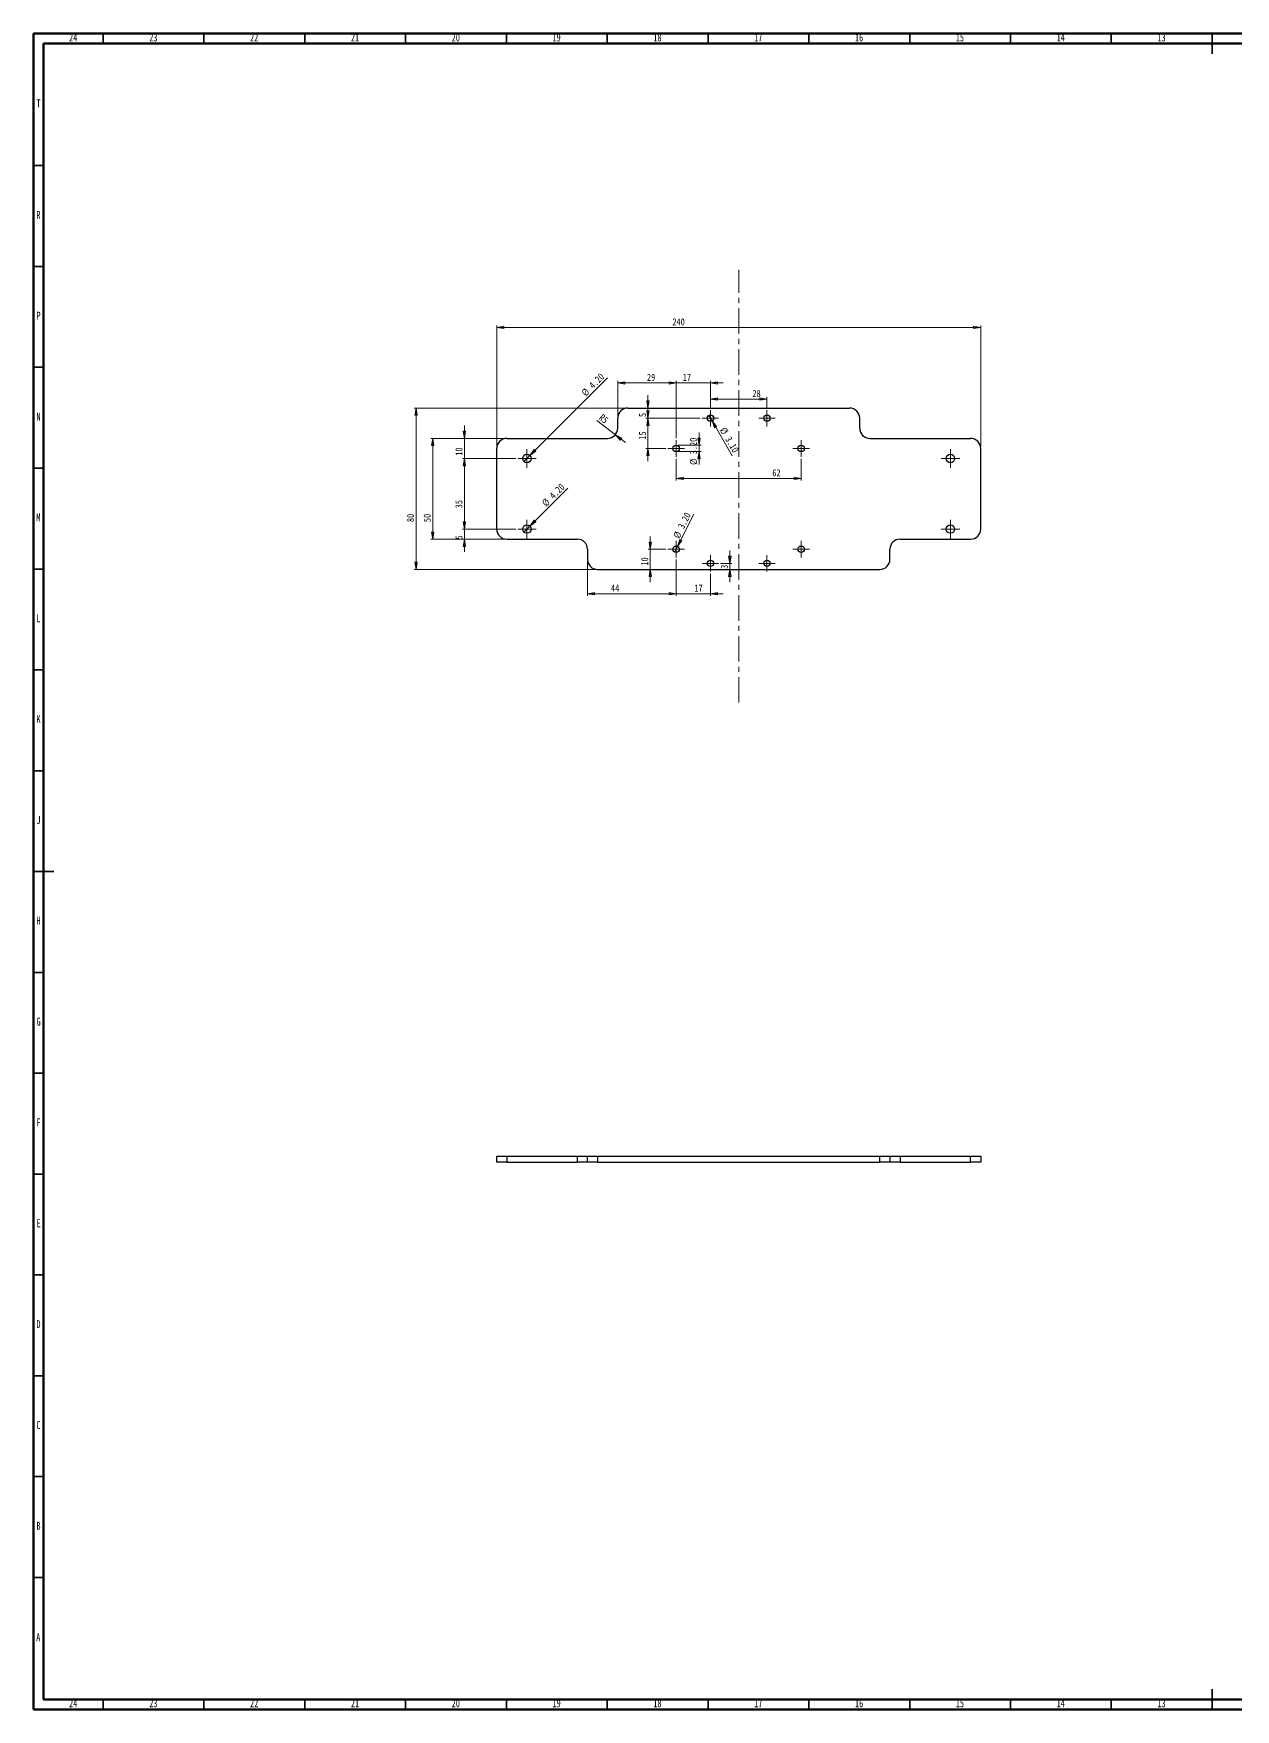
# Model space of a CAD drawing. Header units: millimetres. Extents: x 15 to 1184, y 5 to 836.
# Drawn here: x 15 to 611, y 5 to 836 of the extents above; entities that cross this region are included whole.
import ezdxf

# ---------------------------------------------------------------- set-up
doc = ezdxf.new("R2010")
doc.units = ezdxf.units.MM
doc.linetypes.add('CENTERX2', pattern=[20.32, 12.7, -2.54, 2.54, -2.54])
doc.styles.add('SLDTEXTSTYLE2', font='TXT', dxfattribs={"width": 0.75})
doc.dimstyles.new('SLDDIMSTYLE0', dxfattribs={"dimtxt": 3.5, "dimasz": 3.556, "dimexe": 0, "dimexo": 0.0625, "dimgap": 0.875, "dimtad": 1, "dimrnd": 1e-09, "dimzin": 12, "dimdsep": 46, "dimtxsty": 'SLDTEXTSTYLE2', "dimblk1": 'CLOSED', "dimblk2": 'CLOSED', "dimsah": 1, "dimcen": 0.09, "dimadec": 0, "dimazin": 3, "dimtfac": 1, "dimtofl": 0, "dimtmove": 0, "dimatfit": 3, "dimldrblk": 'CLOSED', "dimfxl": 1, "dimfrac": 2, "dimtolj": 1, "dimtzin": 12, "dimarcsym": 0})
doc.dimstyles.new('SLDDIMSTYLE1', dxfattribs={"dimtxt": 3.5, "dimasz": 3.556, "dimexe": 0, "dimexo": 0.0625, "dimgap": 0.875, "dimtad": 1, "dimrnd": 1e-09, "dimzin": 12, "dimdsep": 46, "dimtxsty": 'SLDTEXTSTYLE2', "dimblk1": 'CLOSED', "dimblk2": 'CLOSED', "dimsah": 1, "dimcen": 0.09, "dimadec": 0, "dimazin": 3, "dimtfac": 1, "dimtmove": 0, "dimatfit": 0, "dimldrblk": 'CLOSED', "dimfxl": 1, "dimfrac": 2, "dimtolj": 1, "dimtzin": 12, "dimarcsym": 0})
doc.dimstyles.new('SLDDIMSTYLE2', dxfattribs={"dimtxt": 3.5, "dimasz": 3.556, "dimexe": 0, "dimexo": 0.0625, "dimgap": 0.875, "dimtad": 1, "dimrnd": 1e-09, "dimzin": 4, "dimdsep": 46, "dimtxsty": 'SLDTEXTSTYLE2', "dimblk1": 'NONE', "dimblk2": 'CLOSED', "dimsah": 1, "dimcen": 0, "dimadec": 0, "dimazin": 1, "dimtfac": 1, "dimtmove": 0, "dimatfit": 3, "dimldrblk": 'NONE', "dimfxl": 1, "dimfrac": 2, "dimtolj": 1, "dimtzin": 12, "dimarcsym": 0})
doc.dimstyles.new('SLDDIMSTYLE3', dxfattribs={"dimtxt": 3.5, "dimasz": 3.556, "dimexe": 0, "dimexo": 0.0625, "dimgap": 0.875, "dimtad": 1, "dimrnd": 1e-09, "dimzin": 4, "dimdsep": 46, "dimtxsty": 'SLDTEXTSTYLE2', "dimblk1": 'CLOSED', "dimblk2": 'CLOSED', "dimsah": 1, "dimcen": 0.09, "dimadec": 0, "dimazin": 1, "dimtfac": 1, "dimtmove": 0, "dimatfit": 0, "dimldrblk": 'CLOSED', "dimfxl": 1, "dimfrac": 2, "dimtolj": 1, "dimtzin": 12, "dimarcsym": 0})
doc.dimstyles.new('SLDDIMSTYLE4', dxfattribs={"dimtxt": 3.5, "dimasz": 3.556, "dimexe": 0, "dimexo": 0.0625, "dimgap": 0.875, "dimtad": 1, "dimrnd": 1e-09, "dimzin": 12, "dimdsep": 46, "dimtxsty": 'SLDTEXTSTYLE2', "dimblk1": 'CLOSED', "dimblk2": 'CLOSED', "dimsah": 1, "dimcen": 0, "dimadec": 0, "dimazin": 3, "dimtfac": 1, "dimtofl": 0, "dimtmove": 1, "dimatfit": 3, "dimldrblk": 'CLOSED', "dimfxl": 1, "dimfrac": 2, "dimtolj": 1, "dimtzin": 12, "dimarcsym": 0})

# ---------------------------------------------------------------- blocks, each defined once
blk = doc.blocks.new('_Closed')
at = {"color": 0, "linetype": 'ByBlock', "lineweight": -2}
for p, q in [((-1, 0.166667), (0, 0)), ((-1, 0.166667), (-1, -0.166667)), ((0, 0), (-1, -0.166667)), ((0, 0), (-1, 0))]:
    blk.add_line(p, q, dxfattribs=at)
blk = doc.blocks.new('_D')
at = {"color": 7, "linetype": 'Continuous', "lineweight": 18}
for p, q in [((244.71, 631.29), (244.71, 691.29)), ((244.71, 690.29), (484.71, 690.29)), ((484.71, 631.29), (484.71, 691.29))]:
    blk.add_line(p, q, dxfattribs=at)
at = {"color": 7, "linetype": 'Continuous', "lineweight": 18, "xscale": 3.556, "yscale": 3.556, "rotation": 180}
blk.add_blockref('_Closed', (244.71, 690.29, -1.5), dxfattribs=at)
at = {"color": 7, "linetype": 'Continuous', "lineweight": 18, "xscale": 3.556, "yscale": 3.556}
blk.add_blockref('_Closed', (484.71, 690.29, -1.5), dxfattribs=at)
at = {"color": 7, "linetype": 'Continuous', "lineweight": 18, "insert": (331.83, 694.8), "char_height": 3.5, "attachment_point": 1, "style": 'SLDTEXTSTYLE2'}
blk.add_mtext('240', dxfattribs=at)
blk = doc.blocks.new('_D_1')
at = {"color": 7, "linetype": 'Continuous', "lineweight": 18}
for p, q in [((308.71, 650.29), (203.71, 650.29)), ((204.71, 650.29), (204.71, 570.29)), ((293.71, 570.29), (203.71, 570.29))]:
    blk.add_line(p, q, dxfattribs=at)
at = {"color": 7, "linetype": 'Continuous', "lineweight": 18, "xscale": 3.556, "yscale": 3.556}
for p, rotation in [((204.71, 650.29, -1.5), 90), ((204.71, 570.29, -1.5), 270)]:
    blk.add_blockref('_Closed', p, dxfattribs=dict(at, rotation=rotation))
at = {"color": 7, "linetype": 'Continuous', "lineweight": 18, "insert": (200.2, 593.76), "char_height": 3.5, "attachment_point": 1, "rotation": 90, "style": 'SLDTEXTSTYLE2'}
blk.add_mtext('80', dxfattribs=at)
blk = doc.blocks.new('_D_2')
at = {"color": 7, "linetype": 'Continuous', "lineweight": 18}
for p, q in [((248.71, 635.29), (211.98, 635.29)), ((212.98, 635.29), (212.98, 585.29)), ((248.71, 585.29), (211.98, 585.29))]:
    blk.add_line(p, q, dxfattribs=at)
at = {"color": 7, "linetype": 'Continuous', "lineweight": 18, "xscale": 3.556, "yscale": 3.556}
for p, rotation in [((212.98, 635.29, -1.5), 90), ((212.98, 585.29, -1.5), 270)]:
    blk.add_blockref('_Closed', p, dxfattribs=dict(at, rotation=rotation))
at = {"color": 7, "linetype": 'Continuous', "lineweight": 18, "insert": (208.47, 593.76), "char_height": 3.5, "attachment_point": 1, "rotation": 90, "style": 'SLDTEXTSTYLE2'}
blk.add_mtext('50', dxfattribs=at)
blk = doc.blocks.new('_D_3')
at = {"color": 7, "linetype": 'Continuous', "lineweight": 18}
for p, q in [((228.71, 635.29), (228.71, 641.64)), ((248.71, 635.29), (227.71, 635.29)), ((228.71, 625.29), (228.71, 635.29)), ((254.11, 625.29), (227.71, 625.29)), ((228.71, 625.29), (228.71, 618.94))]:
    blk.add_line(p, q, dxfattribs=at)
at = {"color": 7, "linetype": 'Continuous', "lineweight": 18, "xscale": 3.556, "yscale": 3.556}
for p, rotation in [((228.71, 635.29, -1.5), 270), ((228.71, 625.29, -1.5), 90)]:
    blk.add_blockref('_Closed', p, dxfattribs=dict(at, rotation=rotation))
at = {"color": 7, "linetype": 'Continuous', "lineweight": 18, "insert": (224.2, 626.69), "char_height": 3.5, "attachment_point": 1, "rotation": 90, "style": 'SLDTEXTSTYLE2'}
blk.add_mtext('10', dxfattribs=at)
blk = doc.blocks.new('_D_4')
at = {"color": 7, "linetype": 'Continuous', "lineweight": 18}
for q in [(299.72, 665.3), (258.23, 623.81)]:
    blk.add_line((261.2, 626.77), q, dxfattribs=at)
at = {"color": 7, "linetype": 'Continuous', "lineweight": 18, "xscale": 3.556, "yscale": 3.556, "rotation": 225}
blk.add_blockref('_Closed', (261.2, 626.77, -1.5), dxfattribs=at)
at = {"color": 7, "linetype": 'Continuous', "lineweight": 18, "char_height": 3.5, "attachment_point": 1, "rotation": 45, "style": 'SLDTEXTSTYLE2'}
for s, insert in [('4.20', (290.1, 662.12)), ('%%c', (286.4, 658.35))]:
    blk.add_mtext(s, dxfattribs=dict(at, insert=insert))
blk = doc.blocks.new('_None')
blk = doc.blocks.new('_D_5')
at = {"color": 7, "linetype": 'Continuous', "lineweight": 18}
for q in [(280.06, 610.64), (258.23, 588.81)]:
    blk.add_line((261.2, 591.77), q, dxfattribs=at)
at = {"color": 7, "linetype": 'Continuous', "lineweight": 18, "xscale": 3.556, "yscale": 3.556, "rotation": 225}
blk.add_blockref('_Closed', (261.2, 591.77, -1.5), dxfattribs=at)
at = {"color": 7, "linetype": 'Continuous', "lineweight": 18, "char_height": 3.5, "attachment_point": 1, "rotation": 45, "style": 'SLDTEXTSTYLE2'}
for s, insert in [('4.20', (270.44, 607.45)), ('%%c', (266.75, 603.68))]:
    blk.add_mtext(s, dxfattribs=dict(at, insert=insert))
blk = doc.blocks.new('_D_6')
at = {"color": 7, "linetype": 'Continuous', "lineweight": 18}
for q in [(349.94, 646.63), (361.52, 626.57)]:
    blk.add_line((351.49, 643.95), q, dxfattribs=at)
at = {"color": 7, "linetype": 'Continuous', "lineweight": 18, "xscale": 3.556, "yscale": 3.556, "rotation": 120}
blk.add_blockref('_Closed', (351.49, 643.95, -1.5), dxfattribs=at)
at = {"color": 7, "linetype": 'Continuous', "lineweight": 18, "char_height": 3.5, "attachment_point": 1, "rotation": 300, "style": 'SLDTEXTSTYLE2'}
for s, insert in [('%%c', (358.22, 641.21)), ('3.10', (360.91, 636.66))]:
    blk.add_mtext(s, dxfattribs=dict(at, insert=insert))
blk = doc.blocks.new('_D_7')
at = {"color": 7, "linetype": 'Continuous', "lineweight": 18}
for p, q in [((334.71, 631.89), (346.05, 631.89)), ((345.05, 631.89), (345.05, 638.24)), ((345.05, 631.89), (345.05, 628.69)), ((334.71, 628.69), (346.05, 628.69)), ((345.05, 628.69), (345.05, 622.34))]:
    blk.add_line(p, q, dxfattribs=at)
at = {"color": 7, "linetype": 'Continuous', "lineweight": 18, "xscale": 3.556, "yscale": 3.556}
for p, rotation in [((345.05, 631.89, -1.5), 270), ((345.05, 628.69, -1.5), 90)]:
    blk.add_blockref('_Closed', p, dxfattribs=dict(at, rotation=rotation))
at = {"color": 7, "linetype": 'Continuous', "lineweight": 18, "char_height": 3.5, "attachment_point": 1, "rotation": 90, "style": 'SLDTEXTSTYLE2'}
for s, insert in [('3.20', (340.48, 627.39)), ('%%c', (340.54, 622.11))]:
    blk.add_mtext(s, dxfattribs=dict(at, insert=insert))
blk = doc.blocks.new('_D_8')
at = {"color": 7, "linetype": 'Continuous', "lineweight": 18}
for p, q in [((319.72, 650.29), (319.72, 656.64)), ((319.72, 645.29), (319.72, 650.29)), ((345.66, 645.29), (318.72, 645.29)), ((319.72, 645.29), (319.72, 638.94))]:
    blk.add_line(p, q, dxfattribs=at)
at = {"color": 7, "linetype": 'Continuous', "lineweight": 18, "xscale": 3.556, "yscale": 3.556}
for p, rotation in [((319.72, 650.29, -1.5), 270), ((319.72, 645.29, -1.5), 90)]:
    blk.add_blockref('_Closed', p, dxfattribs=dict(at, rotation=rotation))
at = {"color": 7, "linetype": 'Continuous', "lineweight": 18, "insert": (315.21, 645.85), "char_height": 3.5, "attachment_point": 1, "rotation": 90, "style": 'SLDTEXTSTYLE2'}
blk.add_mtext('5', dxfattribs=at)
blk = doc.blocks.new('_D_9')
at = {"color": 7, "linetype": 'Continuous', "lineweight": 18}
for p, q in [((333.71, 662.77), (327.36, 662.77)), ((333.71, 635.39), (333.71, 663.77)), ((350.71, 662.77), (333.71, 662.77)), ((350.71, 650.34), (350.71, 663.77)), ((350.71, 662.77), (357.06, 662.77))]:
    blk.add_line(p, q, dxfattribs=at)
at = {"color": 7, "linetype": 'Continuous', "lineweight": 18, "xscale": 3.556, "yscale": 3.556}
blk.add_blockref('_Closed', (333.71, 662.77, -1.5), dxfattribs=at)
at = {"color": 7, "linetype": 'Continuous', "lineweight": 18, "xscale": 3.556, "yscale": 3.556, "rotation": 180}
blk.add_blockref('_Closed', (350.71, 662.77, -1.5), dxfattribs=at)
at = {"color": 7, "linetype": 'Continuous', "lineweight": 18, "insert": (336.96, 667.28), "char_height": 3.5, "attachment_point": 1, "style": 'SLDTEXTSTYLE2'}
blk.add_mtext('17', dxfattribs=at)
blk = doc.blocks.new('_D_10')
at = {"color": 7, "linetype": 'Continuous', "lineweight": 18}
for p, q in [((304.71, 646.29), (304.71, 663.77)), ((333.71, 662.77), (304.71, 662.77)), ((333.71, 635.39), (333.71, 663.77))]:
    blk.add_line(p, q, dxfattribs=at)
at = {"color": 7, "linetype": 'Continuous', "lineweight": 18, "xscale": 3.556, "yscale": 3.556, "rotation": 180}
blk.add_blockref('_Closed', (304.71, 662.77, -1.5), dxfattribs=at)
at = {"color": 7, "linetype": 'Continuous', "lineweight": 18, "xscale": 3.556, "yscale": 3.556}
blk.add_blockref('_Closed', (333.71, 662.77, -1.5), dxfattribs=at)
at = {"color": 7, "linetype": 'Continuous', "lineweight": 18, "insert": (319.19, 667.28), "char_height": 3.5, "attachment_point": 1, "style": 'SLDTEXTSTYLE2'}
blk.add_mtext('29', dxfattribs=at)
blk = doc.blocks.new('_D_11')
at = {"color": 7, "linetype": 'Continuous', "lineweight": 18}
for p, q in [((254.11, 590.29), (227.71, 590.29)), ((228.71, 590.29), (228.71, 596.64)), ((228.71, 590.29), (228.71, 585.29)), ((248.71, 585.29), (227.71, 585.29)), ((228.71, 585.29), (228.71, 578.94))]:
    blk.add_line(p, q, dxfattribs=at)
at = {"color": 7, "linetype": 'Continuous', "lineweight": 18, "xscale": 3.556, "yscale": 3.556}
for p, rotation in [((228.71, 590.29, -1.5), 270), ((228.71, 585.29, -1.5), 90)]:
    blk.add_blockref('_Closed', p, dxfattribs=dict(at, rotation=rotation))
at = {"color": 7, "linetype": 'Continuous', "lineweight": 18, "insert": (224.2, 585.12), "char_height": 3.5, "attachment_point": 1, "rotation": 90, "style": 'SLDTEXTSTYLE2'}
blk.add_mtext('5', dxfattribs=at)
blk = doc.blocks.new('_D_12')
at = {"color": 7, "linetype": 'Continuous', "lineweight": 18}
for p, q in [((254.11, 625.29), (227.71, 625.29)), ((228.71, 625.29), (228.71, 590.29)), ((254.11, 590.29), (227.71, 590.29))]:
    blk.add_line(p, q, dxfattribs=at)
at = {"color": 7, "linetype": 'Continuous', "lineweight": 18, "xscale": 3.556, "yscale": 3.556}
for p, rotation in [((228.71, 625.29, -1.5), 90), ((228.71, 590.29, -1.5), 270)]:
    blk.add_blockref('_Closed', p, dxfattribs=dict(at, rotation=rotation))
at = {"color": 7, "linetype": 'Continuous', "lineweight": 18, "insert": (224.2, 600.59), "char_height": 3.5, "attachment_point": 1, "rotation": 90, "style": 'SLDTEXTSTYLE2'}
blk.add_mtext('35', dxfattribs=at)
blk = doc.blocks.new('_D_13')
at = {"color": 7, "linetype": 'Continuous', "lineweight": 18}
for p, q in [((319.72, 645.29), (319.72, 651.64)), ((345.66, 645.29), (318.72, 645.29)), ((319.72, 645.29), (319.72, 630.29)), ((328.61, 630.29), (318.72, 630.29)), ((319.72, 630.29), (319.72, 623.94))]:
    blk.add_line(p, q, dxfattribs=at)
at = {"color": 7, "linetype": 'Continuous', "lineweight": 18, "xscale": 3.556, "yscale": 3.556}
for p, rotation in [((319.72, 645.29, -1.5), 270), ((319.72, 630.29, -1.5), 90)]:
    blk.add_blockref('_Closed', p, dxfattribs=dict(at, rotation=rotation))
at = {"color": 7, "linetype": 'Continuous', "lineweight": 18, "insert": (315.21, 634.65), "char_height": 3.5, "attachment_point": 1, "rotation": 90, "style": 'SLDTEXTSTYLE2'}
blk.add_mtext('15', dxfattribs=at)
blk = doc.blocks.new('_D_14')
at = {"color": 7, "linetype": 'Continuous', "lineweight": 18}
for q in [(342.42, 597.71), (333, 578.86)]:
    blk.add_line((334.43, 581.72), q, dxfattribs=at)
at = {"color": 7, "linetype": 'Continuous', "lineweight": 18, "xscale": 3.556, "yscale": 3.556, "rotation": 243.4457274931}
blk.add_blockref('_Closed', (334.43, 581.72, -1.5), dxfattribs=at)
at = {"color": 7, "linetype": 'Continuous', "lineweight": 18, "char_height": 3.5, "attachment_point": 1, "rotation": 63.44573, "style": 'SLDTEXTSTYLE2'}
for s, insert in [('3.20', (334.35, 591.63)), ('%%c', (332.04, 586.88))]:
    blk.add_mtext(s, dxfattribs=dict(at, insert=insert))
blk = doc.blocks.new('_D_15')
at = {"color": 7, "linetype": 'Continuous', "lineweight": 18}
for p, q in [((333.71, 575.19), (333.71, 557.25)), ((350.71, 568.24), (350.71, 557.25)), ((333.71, 558.25), (327.36, 558.25)), ((333.71, 558.25), (350.71, 558.25)), ((350.71, 558.25), (357.06, 558.25))]:
    blk.add_line(p, q, dxfattribs=at)
at = {"color": 7, "linetype": 'Continuous', "lineweight": 18, "xscale": 3.556, "yscale": 3.556}
blk.add_blockref('_Closed', (333.71, 558.25, -1.5), dxfattribs=at)
at = {"color": 7, "linetype": 'Continuous', "lineweight": 18, "xscale": 3.556, "yscale": 3.556, "rotation": 180}
blk.add_blockref('_Closed', (350.71, 558.25, -1.5), dxfattribs=at)
at = {"color": 7, "linetype": 'Continuous', "lineweight": 18, "insert": (342.73, 562.76), "char_height": 3.5, "attachment_point": 1, "style": 'SLDTEXTSTYLE2'}
blk.add_mtext('17', dxfattribs=at)
blk = doc.blocks.new('_D_16')
at = {"color": 7, "linetype": 'Continuous', "lineweight": 18}
for p, q in [((360.32, 573.29), (360.32, 579.64)), ((355.76, 573.29), (361.32, 573.29)), ((360.32, 573.29), (360.32, 570.29)), ((360.32, 570.29), (360.32, 563.94))]:
    blk.add_line(p, q, dxfattribs=at)
at = {"color": 7, "linetype": 'Continuous', "lineweight": 18, "xscale": 3.556, "yscale": 3.556}
for p, rotation in [((360.32, 573.29, -1.5), 270), ((360.32, 570.29, -1.5), 90)]:
    blk.add_blockref('_Closed', p, dxfattribs=dict(at, rotation=rotation))
at = {"color": 7, "linetype": 'Continuous', "lineweight": 18, "insert": (355.81, 570.6), "char_height": 3.5, "attachment_point": 1, "rotation": 90, "style": 'SLDTEXTSTYLE2'}
blk.add_mtext('3', dxfattribs=at)
blk = doc.blocks.new('_D_17')
at = {"color": 7, "linetype": 'Continuous', "lineweight": 18}
for p, q in [((289.71, 574.29), (289.71, 557.25)), ((333.71, 575.19), (333.71, 557.25)), ((333.71, 558.25), (289.71, 558.25))]:
    blk.add_line(p, q, dxfattribs=at)
at = {"color": 7, "linetype": 'Continuous', "lineweight": 18, "xscale": 3.556, "yscale": 3.556, "rotation": 180}
blk.add_blockref('_Closed', (289.71, 558.25, -1.5), dxfattribs=at)
at = {"color": 7, "linetype": 'Continuous', "lineweight": 18, "xscale": 3.556, "yscale": 3.556}
blk.add_blockref('_Closed', (333.71, 558.25, -1.5), dxfattribs=at)
at = {"color": 7, "linetype": 'Continuous', "lineweight": 18, "insert": (301.37, 562.76), "char_height": 3.5, "attachment_point": 1, "style": 'SLDTEXTSTYLE2'}
blk.add_mtext('44', dxfattribs=at)
blk = doc.blocks.new('_D_18')
at = {"color": 7, "linetype": 'Continuous', "lineweight": 18}
for p, q in [((320.83, 580.29), (320.83, 586.64)), ((328.61, 580.29), (319.83, 580.29)), ((320.83, 580.29), (320.83, 570.29)), ((320.83, 570.29), (320.83, 563.94))]:
    blk.add_line(p, q, dxfattribs=at)
at = {"color": 7, "linetype": 'Continuous', "lineweight": 18, "xscale": 3.556, "yscale": 3.556}
for p, rotation in [((320.83, 580.29, -1.5), 270), ((320.83, 570.29, -1.5), 90)]:
    blk.add_blockref('_Closed', p, dxfattribs=dict(at, rotation=rotation))
at = {"color": 7, "linetype": 'Continuous', "lineweight": 18, "insert": (316.32, 572.19), "char_height": 3.5, "attachment_point": 1, "rotation": 90, "style": 'SLDTEXTSTYLE2'}
blk.add_mtext('10', dxfattribs=at)
blk = doc.blocks.new('_D_19')
at = {"color": 7, "linetype": 'Continuous', "lineweight": 18}
for p, q in [((350.71, 650.34), (350.71, 655.78)), ((350.71, 654.78), (378.71, 654.78)), ((378.71, 650.34), (378.71, 655.78))]:
    blk.add_line(p, q, dxfattribs=at)
at = {"color": 7, "linetype": 'Continuous', "lineweight": 18, "xscale": 3.556, "yscale": 3.556, "rotation": 180}
blk.add_blockref('_Closed', (350.71, 654.78, -1.5), dxfattribs=at)
at = {"color": 7, "linetype": 'Continuous', "lineweight": 18, "xscale": 3.556, "yscale": 3.556}
blk.add_blockref('_Closed', (378.71, 654.78, -1.5), dxfattribs=at)
at = {"color": 7, "linetype": 'Continuous', "lineweight": 18, "insert": (371.52, 659.29), "char_height": 3.5, "attachment_point": 1, "style": 'SLDTEXTSTYLE2'}
blk.add_mtext('28', dxfattribs=at)
blk = doc.blocks.new('_D_20')
at = {"color": 7, "linetype": 'Continuous', "lineweight": 18}
for p, q in [((333.71, 625.19), (333.71, 614.44)), ((395.71, 625.19), (395.71, 614.44)), ((333.71, 615.44), (395.71, 615.44))]:
    blk.add_line(p, q, dxfattribs=at)
at = {"color": 7, "linetype": 'Continuous', "lineweight": 18, "xscale": 3.556, "yscale": 3.556, "rotation": 180}
blk.add_blockref('_Closed', (333.71, 615.44, -1.5), dxfattribs=at)
at = {"color": 7, "linetype": 'Continuous', "lineweight": 18, "xscale": 3.556, "yscale": 3.556}
blk.add_blockref('_Closed', (395.71, 615.44, -1.5), dxfattribs=at)
at = {"color": 7, "linetype": 'Continuous', "lineweight": 18, "insert": (381.38, 619.95), "char_height": 3.5, "attachment_point": 1, "style": 'SLDTEXTSTYLE2'}
blk.add_mtext('62', dxfattribs=at)
blk = doc.blocks.new('_D_21')
at = {"color": 7, "linetype": 'Continuous', "lineweight": 18}
for q in [(294.41, 644.18), (308.57, 633.19)]:
    blk.add_line((303.55, 637.09), q, dxfattribs=at)
at = {"color": 7, "linetype": 'Continuous', "lineweight": 18, "xscale": 3.556, "yscale": 3.556, "rotation": 142.1843681874}
blk.add_blockref('_Closed', (303.55, 637.09, -1.5), dxfattribs=at)
at = {"color": 7, "linetype": 'Continuous', "lineweight": 18, "insert": (297.3, 647.64), "char_height": 3.5, "attachment_point": 1, "rotation": 320.14578, "style": 'SLDTEXTSTYLE2'}
blk.add_mtext('R5', dxfattribs=at)
blk = doc.blocks.new('SW_CENTERMARKSYMBOL_0')
at = {"color": 0, "linetype": 'Continuous', "lineweight": 0}
for p, q in [((-2.5, 0), (-4.6, 0)), ((0, 0), (-2.5, 0)), ((0, 2.5), (0, 4.6)), ((0, 0), (0, 2.5)), ((0, 0), (0, -2.5)), ((0, 0), (2.5, 0)), ((2.5, 0), (4.6, 0)), ((0, -2.5), (0, -4.6))]:
    blk.add_line(p, q, dxfattribs=at)
blk = doc.blocks.new('SW_CENTERMARKSYMBOL_1')
at = {"color": 0, "linetype": 'Continuous', "lineweight": 0}
for p, q in [((-2.5, 0), (-4.6, 0)), ((0, 0), (-2.5, 0)), ((0, 2.5), (0, 4.6)), ((0, 0), (0, 2.5)), ((0, 0), (0, -2.5)), ((0, 0), (2.5, 0)), ((2.5, 0), (4.6, 0)), ((0, -2.5), (0, -4.6))]:
    blk.add_line(p, q, dxfattribs=at)
blk = doc.blocks.new('SW_CENTERMARKSYMBOL_2')
at = {"color": 0, "linetype": 'Continuous', "lineweight": 0}
for p, q in [((-2.5, 0), (-4.6, 0)), ((0, 0), (-2.5, 0)), ((0, 2.5), (0, 4.6)), ((0, 0), (0, 2.5)), ((0, 0), (0, -2.5)), ((0, 0), (2.5, 0)), ((2.5, 0), (4.6, 0)), ((0, -2.5), (0, -4.6))]:
    blk.add_line(p, q, dxfattribs=at)
blk = doc.blocks.new('SW_CENTERMARKSYMBOL_3')
at = {"color": 0, "linetype": 'Continuous', "lineweight": 0}
for p, q in [((-2.5, 0), (-4.6, 0)), ((0, 0), (-2.5, 0)), ((0, 2.5), (0, 4.6)), ((0, 0), (0, 2.5)), ((0, 0), (0, -2.5)), ((0, 0), (2.5, 0)), ((2.5, 0), (4.6, 0)), ((0, -2.5), (0, -4.6))]:
    blk.add_line(p, q, dxfattribs=at)
blk = doc.blocks.new('SW_CENTERMARKSYMBOL_4')
at = {"color": 0, "linetype": 'Continuous', "lineweight": 0}
for p, q in [((-2.5, 0), (-4.05, 0)), ((0, 0), (-2.5, 0)), ((0, 2.5), (0, 4.05)), ((0, 0), (0, 2.5)), ((0, 0), (0, -2.5)), ((0, 0), (2.5, 0)), ((2.5, 0), (4.05, 0)), ((0, -2.5), (0, -4.05))]:
    blk.add_line(p, q, dxfattribs=at)
blk = doc.blocks.new('SW_CENTERMARKSYMBOL_5')
at = {"color": 0, "linetype": 'Continuous', "lineweight": 0}
for p, q in [((-2.5, 0), (-4.05, 0)), ((0, 0), (-2.5, 0)), ((0, 2.5), (0, 4.05)), ((0, 0), (0, 2.5)), ((0, 0), (0, -2.5)), ((0, 0), (2.5, 0)), ((2.5, 0), (4.05, 0)), ((0, -2.5), (0, -4.05))]:
    blk.add_line(p, q, dxfattribs=at)
blk = doc.blocks.new('SW_CENTERMARKSYMBOL_6')
at = {"color": 0, "linetype": 'Continuous', "lineweight": 0}
for p, q in [((-2.5, 0), (-4.1, 0)), ((0, 0), (-2.5, 0)), ((0, 2.5), (0, 4.1)), ((0, 0), (0, 2.5)), ((0, 0), (0, -2.5)), ((0, 0), (2.5, 0)), ((2.5, 0), (4.1, 0)), ((0, -2.5), (0, -4.1))]:
    blk.add_line(p, q, dxfattribs=at)
blk = doc.blocks.new('SW_CENTERMARKSYMBOL_7')
at = {"color": 0, "linetype": 'Continuous', "lineweight": 0}
for p, q in [((-2.5, 0), (-4.1, 0)), ((0, 0), (-2.5, 0)), ((0, 2.5), (0, 4.1)), ((0, 0), (0, 2.5)), ((0, 0), (0, -2.5)), ((0, 0), (2.5, 0)), ((2.5, 0), (4.1, 0)), ((0, -2.5), (0, -4.1))]:
    blk.add_line(p, q, dxfattribs=at)
blk = doc.blocks.new('SW_CENTERMARKSYMBOL_8')
at = {"color": 0, "linetype": 'Continuous', "lineweight": 0}
for p, q in [((-2.5, 0), (-4.1, 0)), ((0, 0), (-2.5, 0)), ((0, 2.5), (0, 4.1)), ((0, 0), (0, 2.5)), ((0, 0), (0, -2.5)), ((0, 0), (2.5, 0)), ((2.5, 0), (4.1, 0)), ((0, -2.5), (0, -4.1))]:
    blk.add_line(p, q, dxfattribs=at)
blk = doc.blocks.new('SW_CENTERMARKSYMBOL_9')
at = {"color": 0, "linetype": 'Continuous', "lineweight": 0}
for p, q in [((-2.5, 0), (-4.05, 0)), ((0, 0), (-2.5, 0)), ((0, 2.5), (0, 4.05)), ((0, 0), (0, 2.5)), ((0, 0), (0, -2.5)), ((0, 0), (2.5, 0)), ((2.5, 0), (4.05, 0)), ((0, -2.5), (0, -4.05))]:
    blk.add_line(p, q, dxfattribs=at)
blk = doc.blocks.new('SW_CENTERMARKSYMBOL_10')
at = {"color": 0, "linetype": 'Continuous', "lineweight": 0}
for p, q in [((-2.5, 0), (-4.05, 0)), ((0, 0), (-2.5, 0)), ((0, 2.5), (0, 4.05)), ((0, 0), (0, 2.5)), ((0, 0), (0, -2.5)), ((0, 0), (2.5, 0)), ((2.5, 0), (4.05, 0)), ((0, -2.5), (0, -4.05))]:
    blk.add_line(p, q, dxfattribs=at)
blk = doc.blocks.new('SW_CENTERMARKSYMBOL_11')
at = {"color": 0, "linetype": 'Continuous', "lineweight": 0}
for p, q in [((-2.5, 0), (-4.1, 0)), ((0, 0), (-2.5, 0)), ((0, 2.5), (0, 4.1)), ((0, 0), (0, 2.5)), ((0, 0), (0, -2.5)), ((0, 0), (2.5, 0)), ((2.5, 0), (4.1, 0)), ((0, -2.5), (0, -4.1))]:
    blk.add_line(p, q, dxfattribs=at)

msp = doc.modelspace()

# ---------------------------------------------------------------- linework, layer by layer
at = {"color": 7, "linetype": 'Continuous', "lineweight": 70}
for p, q in [((15, 5), (15, 836)), ((15, 836), (1184, 836)), ((20, 10), (20, 831)), ((20, 831), (1179, 831)), ((1179, 10), (20, 10)), ((1184, 5), (15, 5))]:
    msp.add_line(p, q, dxfattribs=at)
at = {"color": 7, "linetype": 'Continuous', "lineweight": 35}
for p, q in [((49.5, 831), (49.5, 836)), ((99.5, 831), (99.5, 836)), ((149.5, 831), (149.5, 836)), ((199.5, 831), (199.5, 836)), ((249.5, 831), (249.5, 836)), ((299.5, 831), (299.5, 836)), ((349.5, 831), (349.5, 836)), ((399.5, 831), (399.5, 836)), ((449.5, 831), (449.5, 836)), ((499.5, 831), (499.5, 836)), ((549.5, 831), (549.5, 836)), ((599.5, 836.001), (599.5, 825.999)), ((599.5, 831), (599.5, 836)), ((20, 770.5), (15, 770.5)), ((20, 720.5), (15, 720.5)), ((20, 670.5), (15, 670.5)), ((20, 620.5), (15, 620.5)), ((20, 570.5), (15, 570.5)), ((20, 520.5), (15, 520.5)), ((20, 470.5), (15, 470.5)), ((14.999, 420.5), (25.001, 420.5)), ((20, 420.5), (15, 420.5)), ((20, 370.5), (15, 370.5)), ((20, 320.5), (15, 320.5)), ((20, 270.5), (15, 270.5)), ((20, 220.5), (15, 220.5)), ((20, 170.5), (15, 170.5)), ((20, 120.5), (15, 120.5)), ((20, 70.5), (15, 70.5)), ((49.5, 10), (49.5, 5)), ((99.5, 10), (99.5, 5)), ((149.5, 10), (149.5, 5)), ((199.5, 10), (199.5, 5)), ((249.5, 10), (249.5, 5)), ((299.5, 10), (299.5, 5)), ((349.5, 10), (349.5, 5)), ((399.5, 10), (399.5, 5)), ((449.5, 10), (449.5, 5)), ((499.5, 10), (499.5, 5)), ((549.5, 10), (549.5, 5)), ((599.5, 4.999), (599.5, 15.001)), ((599.5, 10), (599.5, 5))]:
    msp.add_line(p, q, dxfattribs=at)
at = {"color": 7, "linetype": 'CENTERX2', "lineweight": 18}
msp.add_line((364.712, 504.242), (364.712, 718.812), dxfattribs=at)
at = {"color": 7, "linetype": 'Continuous', "lineweight": 25}
for p, q in [((309.712, 650.29), (419.712, 650.29)), ((304.712, 640.29), (304.712, 645.29)), ((424.712, 640.29), (424.712, 645.29)), ((249.712, 635.29), (299.712, 635.29)), ((429.712, 635.29), (479.712, 635.29)), ((244.712, 590.29), (244.712, 630.29)), ((484.712, 590.29), (484.712, 630.29)), ((249.712, 585.29), (284.712, 585.29)), ((444.712, 585.29), (479.712, 585.29)), ((289.712, 580.29), (289.712, 575.29)), ((439.712, 575.29), (439.712, 580.29)), ((294.712, 570.29), (434.712, 570.29)), ((244.712, 276.357), (244.712, 279.357)), ((244.712, 279.357), (249.712, 279.357)), ((249.712, 276.357), (244.712, 276.357)), ((249.712, 279.357), (249.712, 276.357)), ((249.712, 279.357), (284.712, 279.357)), ((249.712, 276.357), (284.712, 276.357)), ((284.712, 276.357), (284.712, 279.357)), ((284.712, 279.357), (289.712, 279.357)), ((289.712, 276.357), (284.712, 276.357)), ((289.712, 276.357), (289.712, 279.357)), ((289.712, 279.357), (294.712, 279.357)), ((294.712, 276.357), (289.712, 276.357)), ((294.712, 279.357), (294.712, 276.357)), ((294.712, 279.357), (434.712, 279.357)), ((294.712, 276.357), (434.712, 276.357)), ((434.712, 276.357), (434.712, 279.357)), ((434.712, 279.357), (439.712, 279.357)), ((439.712, 276.357), (434.712, 276.357)), ((439.712, 279.357), (439.712, 276.357)), ((439.712, 279.357), (444.712, 279.357)), ((444.712, 276.357), (439.712, 276.357)), ((444.712, 279.357), (444.712, 276.357)), ((444.712, 279.357), (479.712, 279.357)), ((444.712, 276.357), (479.712, 276.357)), ((479.712, 276.357), (479.712, 279.357)), ((479.712, 279.357), (484.712, 279.357)), ((484.712, 276.357), (479.712, 276.357)), ((484.712, 279.357), (484.712, 276.357))]:
    msp.add_line(p, q, dxfattribs=at)
for centre, radius in [((350.712, 645.29), 1.55), ((378.712, 645.29), 1.55), ((333.712, 630.29), 1.6), ((395.712, 630.29), 1.6), ((259.712, 625.29), 2.1), ((469.712, 625.29), 2.1), ((259.712, 590.29), 2.1), ((469.712, 590.29), 2.1), ((333.712, 580.29), 1.6), ((395.712, 580.29), 1.6), ((350.712, 573.29), 1.55), ((378.712, 573.29), 1.55)]:
    msp.add_circle(centre, radius, dxfattribs=at)
for centre, start, end in [((309.712, 645.29), 90, 180), ((419.712, 645.29), 0, 90), ((299.712, 640.29), 270, 0), ((429.712, 640.29), 180, 270), ((249.712, 630.29), 90, 180), ((479.712, 630.29), 0, 90), ((249.712, 590.29), 180, 270), ((479.712, 590.29), 270, 0), ((284.712, 580.29), 0, 90), ((444.712, 580.29), 90, 180), ((294.712, 575.29), 180, 270), ((434.712, 575.29), 270, 0)]:
    msp.add_arc(centre, 5, start, end, dxfattribs=at)

# ---------------------------------------------------------------- block references
at = {"color": 7, "linetype": 'Continuous', "lineweight": 0}
for name, p in [('SW_CENTERMARKSYMBOL_9', (350.712, 645.29)), ('SW_CENTERMARKSYMBOL_10', (378.712, 645.29)), ('SW_CENTERMARKSYMBOL_11', (333.712, 630.29)), ('SW_CENTERMARKSYMBOL_8', (395.712, 630.29)), ('SW_CENTERMARKSYMBOL_1', (259.712, 625.29)), ('SW_CENTERMARKSYMBOL_3', (469.712, 625.29)), ('SW_CENTERMARKSYMBOL_0', (259.712, 590.29)), ('SW_CENTERMARKSYMBOL_2', (469.712, 590.29)), ('SW_CENTERMARKSYMBOL_6', (333.712, 580.29)), ('SW_CENTERMARKSYMBOL_7', (395.712, 580.29)), ('SW_CENTERMARKSYMBOL_4', (350.712, 573.29)), ('SW_CENTERMARKSYMBOL_5', (378.712, 573.29))]:
    msp.add_blockref(name, p, dxfattribs=at)

# ---------------------------------------------------------------- texts
at = {"color": 7, "linetype": 'Continuous', "lineweight": 0, "attachment_point": 2, "style": 'SLDTEXTSTYLE2'}
for s, insert, char_height in [('24', (34.67, 836.06), 3.9688), ('23', (74.42, 836.06), 3.9688), ('22', (124.42, 836.06), 3.9688), ('21', (174.42, 836.06), 3.9688), ('20', (224.42, 836.06), 3.9688), ('19', (274.42, 836.06), 3.9688), ('18', (324.42, 836.06), 3.9688), ('17', (374.42, 836.06), 3.9688), ('16', (424.42, 836.06), 3.9688), ('15', (474.42, 836.06), 3.9688), ('14', (524.42, 836.06), 3.9688), ('13', (574.42, 836.06), 3.9688), ('T', (17.488, 803.31), 3.969), ('R', (17.444, 748.06), 3.969), ('P', (17.485, 698.06), 3.969), ('N', (17.464, 648.06), 3.969), ('M', (17.362, 598.06), 3.969), ('L', (17.455, 548.06), 3.969), ('K', (17.489, 498.06), 3.969), ('J', (17.465, 448.06), 3.969), ('H', (17.49, 398.06), 3.969), ('G', (17.487, 348.06), 3.969), ('F', (17.458, 298.06), 3.969), ('E', (17.508, 248.06), 3.969), ('D', (17.453, 198.06), 3.969), ('C', (17.459, 148.06), 3.969), ('B', (17.471, 98.06), 3.969), ('A', (17.34, 42.81), 3.969), ('24', (34.67, 10.06), 3.9688), ('23', (74.42, 10.06), 3.9688), ('22', (124.42, 10.06), 3.9688), ('21', (174.42, 10.06), 3.9688), ('20', (224.42, 10.06), 3.9688), ('19', (274.42, 10.06), 3.9688), ('18', (324.42, 10.06), 3.9688), ('17', (374.42, 10.06), 3.9688), ('16', (424.42, 10.06), 3.9688), ('15', (474.42, 10.06), 3.9688), ('14', (524.42, 10.06), 3.9688), ('13', (574.42, 10.06), 3.9688)]:
    msp.add_mtext(s, dxfattribs=dict(at, insert=insert, char_height=char_height))

# ---------------------------------------------------------------- dimensions: what is measured, and where the dimension line sits
at = {"color": 7, "linetype": 'Continuous', "lineweight": 18}
for base, p1, p2, dimstyle, picture, middle in [((484.712, 690.29), (244.712, 630.29), (484.712, 630.29), 'SLDDIMSTYLE0', '_D', (335.709, 690.29)), ((304.712, 662.765), (333.712, 634.39), (304.712, 645.29), 'SLDDIMSTYLE0', '_D_10', (321.777, 662.765)), ((333.712, 662.765), (350.712, 649.34), (333.712, 634.39), 'SLDDIMSTYLE1', '_D_9', (339.547, 662.765)), ((378.712, 654.776), (350.712, 649.34), (378.712, 649.34), 'SLDDIMSTYLE0', '_D_19', (374.103, 654.776)), ((395.712, 615.44), (333.712, 626.19), (395.712, 626.19), 'SLDDIMSTYLE0', '_D_20', (383.963, 615.44)), ((289.712, 558.248), (333.712, 576.19), (289.712, 575.29), 'SLDDIMSTYLE0', '_D_17', (303.955, 558.248)), ((350.712, 558.248), (333.712, 576.19), (350.712, 569.24), 'SLDDIMSTYLE1', '_D_15', (345.316, 558.248))]:
    dim = msp.add_linear_dim(base=base, p1=p1, p2=p2, dimstyle=dimstyle, dxfattribs=at)
    dim.commit()
    dim.dimension.update_dxf_attribs({"geometry": picture, "text_midpoint": middle, "dimtype": 160})
for p1, p2, picture, middle in [((258.227, 623.805), (261.196, 626.775), '_D_4', (294.712, 660.29)), ((349.937, 646.632), (351.487, 643.948), '_D_6', (358.068, 632.548)), ((258.227, 588.805), (261.196, 591.775), '_D_5', (275.117, 605.695)), ((332.996, 578.859), (334.427, 581.721), '_D_14', (339.35, 591.572))]:
    dim = msp.add_diameter_dim_2p(p1=p1, p2=p2, dimstyle='SLDDIMSTYLE2', dxfattribs=at)
    dim.commit()
    dim.dimension.update_dxf_attribs({"geometry": picture, "text_midpoint": middle, "dimtype": 163})
for base, p1, p2, dimstyle, picture, middle in [((319.722, 650.29), (346.662, 645.29), (309.712, 650.29), 'SLDDIMSTYLE1', '_D_8', (319.722, 647.145)), ((204.712, 570.29), (309.712, 650.29), (294.712, 570.29), 'SLDDIMSTYLE0', '_D_1', (204.712, 596.343)), ((319.722, 630.29), (346.662, 645.29), (329.612, 630.29), 'SLDDIMSTYLE1', '_D_13', (319.722, 637.234)), ((228.712, 635.29), (255.112, 625.29), (249.712, 635.29), 'SLDDIMSTYLE1', '_D_3', (228.712, 629.277)), ((212.983, 585.29), (249.712, 635.29), (249.712, 585.29), 'SLDDIMSTYLE0', '_D_2', (212.983, 596.343)), ((228.712, 590.29), (255.112, 625.29), (255.112, 590.29), 'SLDDIMSTYLE0', '_D_12', (228.712, 603.174)), ((228.712, 585.29), (255.112, 590.29), (249.712, 585.29), 'SLDDIMSTYLE1', '_D_11', (228.712, 586.412)), ((320.831, 570.29), (329.612, 580.29), (294.712, 570.29), 'SLDDIMSTYLE1', '_D_18', (320.831, 574.779)), ((360.324, 570.29), (354.762, 573.29), (294.712, 570.29), 'SLDDIMSTYLE1', '_D_16', (360.324, 571.89))]:
    dim = msp.add_linear_dim(base=base, p1=p1, p2=p2, angle=90, dimstyle=dimstyle, dxfattribs=at)
    dim.commit()
    dim.dimension.update_dxf_attribs({"geometry": picture, "text_midpoint": middle, "dimtype": 160})
dim = msp.add_radius_dim(center=(299.712, 640.29), mpoint=(303.55, 637.086), dimstyle='SLDDIMSTYLE4', dxfattribs=at)
dim.commit()
dim.dimension.update_dxf_attribs({"geometry": '_D_21', "text_midpoint": (296.242, 643.186), "dimtype": 164})
dim = msp.add_linear_dim(base=(345.049, 628.69), p1=(333.712, 631.89), p2=(333.712, 628.69), angle=90, text='%%c<>', dimstyle='SLDDIMSTYLE3', dxfattribs=at)
dim.commit()
dim.dimension.update_dxf_attribs({"geometry": '_D_7', "text_midpoint": (345.049, 629.277), "dimtype": 160})

doc.saveas('drawing.dxf')
